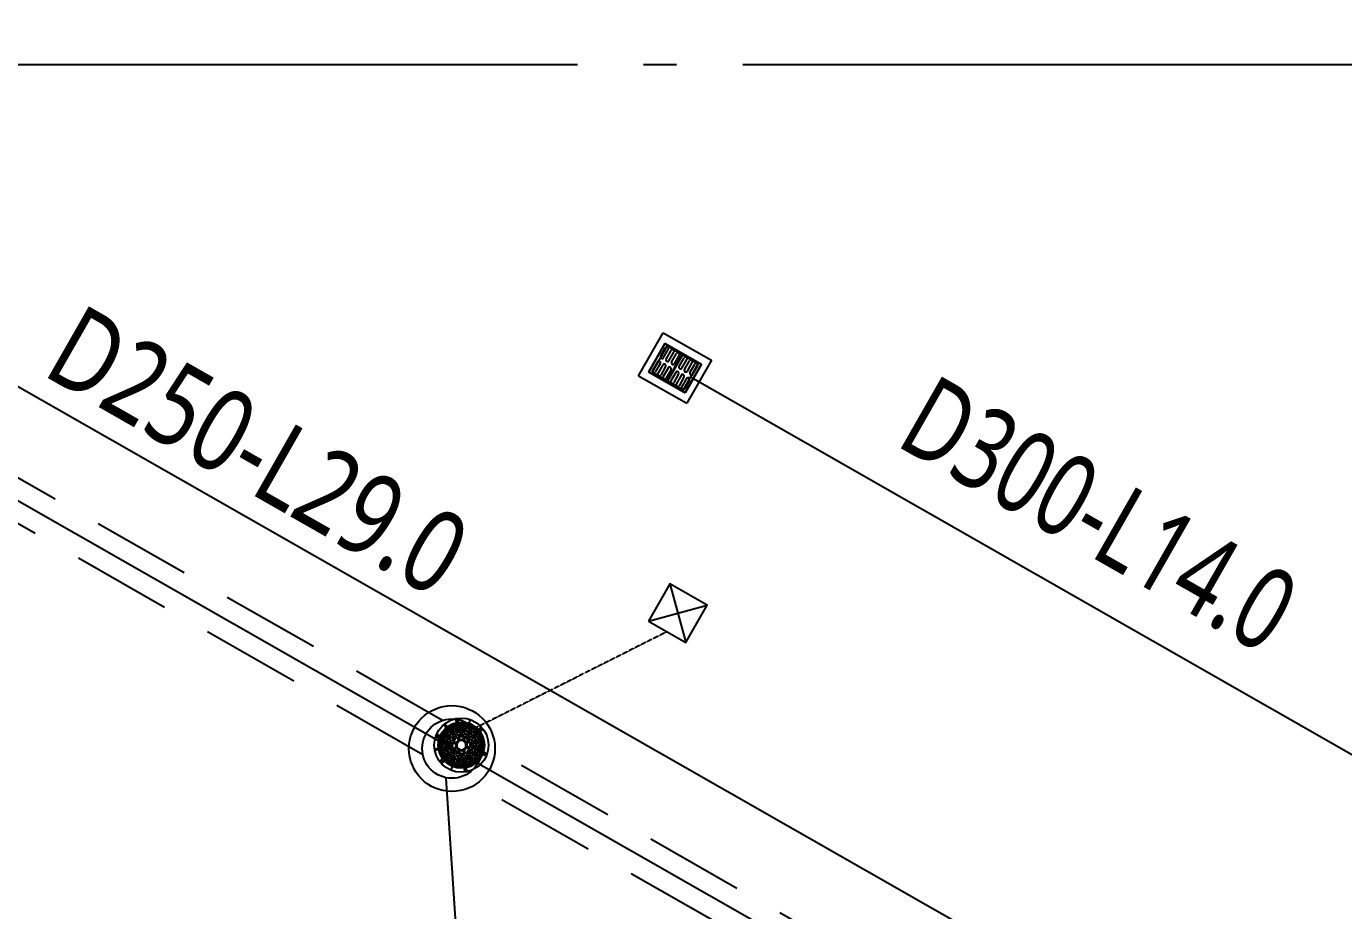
# Model space of a CAD drawing. Header units: millimetres. Extents: x 252222657 to 254795153, y 504225591 to 504550014.
# Drawn here: x 252395264 to 252415189, y 504328129 to 504341515 of the extents above; entities that cross this region are included whole.
import ezdxf
from ezdxf.lldxf.tags import DXFTag

# ---------------------------------------------------------------- set-up
doc = ezdxf.new("R2010")
doc.units = ezdxf.units.MM
for name, pattern in [('CEN', [35, 30, -2, 1, -2]), ('DASHED', [0.75, 0.5, -0.25]), ('PHANTOM', [2.5, 1.25, -0.25, 0.25, -0.25, 0.25, -0.25])]:
    doc.linetypes.add(name, pattern=pattern)
for name, color, linetype in [('1-계획-연결관', 7, 'Continuous'), ('1-계획-우수관로', 3, 'Continuous'), ('1-계획-우수맨홀', 27, 'Continuous'), ('1-계획-우수문자', 2, 'Continuous'), ('1-계획-우수받이', 2, 'Continuous'), ('1-계획-우수집수정', 27, 'PHANTOM'), ('2-계획-오수관로', 3, 'Continuous'), ('2-계획-오수문자', 2, 'Continuous'), ('4A.TEC CEN', 1, 'CEN'), ('NO체인', 1, 'Continuous')]:
    doc.layers.add(name, color=color, linetype=linetype)
doc.styles.add('GHS', font='malgun.ttf')
tags = doc.linetypes.add('CDZ001', pattern='A,0.9,[123,KHCLINE.shx,S=0.00909,R=0,X=0,Y=0],-0.3,-0.5', length=1.7).pattern_tags.tags
tags[14:15] = [DXFTag(74, 4), DXFTag(75, 0), DXFTag(340, '0'), DXFTag(46, 1.0), DXFTag(50, 0.0), DXFTag(44, 0.0), DXFTag(45, 0.0)]
tags[12:13] = [DXFTag(74, 4), DXFTag(75, 0), DXFTag(340, '0'), DXFTag(46, 1.0), DXFTag(50, 0.0), DXFTag(44, 0.0), DXFTag(45, 0.0)]

# ---------------------------------------------------------------- blocks, each defined once
blk = doc.blocks.new('A$C3A367F73')
at = {"layer": '1-계획-우수맨홀', "color": 8}
for p, q in [((0.608, 1.094), (0.548, 1.06)), ((0.58, 1.091), (0.563, 1.081)), ((0.591, 1.072), (0.574, 1.062)), ((0.607, 1.003), (0.62, 0.983)), ((0.66, 0.986), (0.645, 1.023)), ((0.674, 0.992), (0.659, 1.029)), ((0.699, 1.041), (0.704, 1.018)), ((0.714, 1.044), (0.719, 1.021)), ((0.756, 1.036), (0.756, 1.008)), ((0.757, 1.158), (0.757, 1.097)), ((0.776, 1.036), (0.776, 1.008)), ((0.819, 1.044), (0.814, 1.02)), ((0.834, 1.041), (0.829, 1.017)), ((0.859, 0.991), (0.874, 1.028)), ((0.873, 0.985), (0.888, 1.022)), ((0.926, 1.002), (0.913, 0.982)), ((0.959, 1.061), (0.942, 1.071)), ((0.97, 1.08), (0.953, 1.09)), ((0.406, 0.946), (0.459, 0.915)), ((0.416, 0.963), (0.469, 0.932)), ((0.47, 0.802), (0.493, 0.797)), ((0.473, 0.816), (0.496, 0.812)), ((0.523, 0.842), (0.486, 0.857)), ((0.529, 0.855), (0.492, 0.871)), ((0.512, 0.908), (0.531, 0.895)), ((0.52, 0.921), (0.54, 0.908)), ((0.569, 0.822), (0.537, 0.836)), ((0.575, 0.836), (0.542, 0.85)), ((0.543, 0.802), (0.562, 0.798)), ((0.547, 0.954), (0.575, 0.925)), ((0.561, 0.968), (0.589, 0.94)), ((0.571, 0.869), (0.587, 0.858)), ((0.579, 0.881), (0.595, 0.871)), ((0.6, 0.809), (0.583, 0.816)), ((0.586, 0.915), (0.611, 0.89)), ((0.606, 0.823), (0.589, 0.83)), ((0.594, 0.995), (0.608, 0.975)), ((0.6, 0.929), (0.625, 0.904)), ((0.621, 0.879), (0.646, 0.854)), ((0.634, 0.935), (0.644, 0.92)), ((0.635, 0.893), (0.66, 0.869)), ((0.646, 0.944), (0.657, 0.928)), ((0.656, 0.844), (0.699, 0.801)), ((0.679, 0.94), (0.666, 0.972)), ((0.671, 0.858), (0.713, 0.815)), ((0.693, 0.945), (0.679, 0.978)), ((0.692, 0.909), (0.685, 0.926)), ((0.706, 0.914), (0.698, 0.931)), ((0.713, 0.971), (0.717, 0.952)), ((0.728, 0.974), (0.731, 0.955)), ((0.756, 0.993), (0.756, 0.958)), ((0.756, 0.943), (0.756, 0.908)), ((0.756, 0.893), (0.756, 0.833)), ((0.776, 0.993), (0.776, 0.958)), ((0.776, 0.943), (0.776, 0.908)), ((0.776, 0.893), (0.776, 0.833)), ((0.805, 0.974), (0.801, 0.955)), ((0.819, 0.971), (0.816, 0.952)), ((0.861, 0.857), (0.818, 0.815)), ((0.827, 0.914), (0.834, 0.931)), ((0.875, 0.843), (0.832, 0.801)), ((0.84, 0.945), (0.853, 0.977)), ((0.84, 0.908), (0.848, 0.925)), ((0.853, 0.939), (0.867, 0.971)), ((0.897, 0.893), (0.872, 0.868)), ((0.886, 0.943), (0.875, 0.927)), ((0.911, 0.878), (0.886, 0.854)), ((0.898, 0.934), (0.888, 0.919)), ((0.932, 0.928), (0.907, 0.903)), ((0.946, 0.914), (0.921, 0.889)), ((0.938, 0.994), (0.925, 0.974)), ((0.926, 0.822), (0.943, 0.829)), ((0.932, 0.808), (0.949, 0.815)), ((0.953, 0.88), (0.937, 0.87)), ((0.971, 0.967), (0.943, 0.938)), ((0.961, 0.867), (0.945, 0.857)), ((0.985, 0.953), (0.957, 0.924)), ((0.957, 0.835), (0.989, 0.848)), ((0.963, 0.821), (0.995, 0.834)), ((0.988, 0.801), (0.97, 0.797)), ((1.012, 0.919), (0.992, 0.906)), ((1.02, 0.907), (1.001, 0.894)), ((1.003, 0.854), (1.04, 0.869)), ((1.009, 0.84), (1.046, 0.855)), ((1.058, 0.814), (1.035, 0.81)), ((1.061, 0.8), (1.038, 0.795)), ((0.376, 0.759), (0.376, 0.739)), ((0.387, 0.785), (0.387, 0.716)), ((0.398, 0.759), (0.398, 0.739)), ((0.466, 0.759), (0.506, 0.759)), ((0.466, 0.739), (0.506, 0.739)), ((0.47, 0.697), (0.493, 0.701)), ((0.473, 0.682), (0.496, 0.687)), ((0.522, 0.656), (0.485, 0.641)), ((0.528, 0.643), (0.491, 0.627)), ((0.511, 0.59), (0.53, 0.603)), ((0.521, 0.759), (0.556, 0.759)), ((0.521, 0.739), (0.556, 0.739)), ((0.569, 0.675), (0.536, 0.662)), ((0.54, 0.787), (0.559, 0.784)), ((0.54, 0.71), (0.558, 0.714)), ((0.574, 0.662), (0.542, 0.648)), ((0.543, 0.696), (0.561, 0.699)), ((0.57, 0.629), (0.586, 0.64)), ((0.571, 0.759), (0.606, 0.759)), ((0.571, 0.739), (0.606, 0.739)), ((0.578, 0.617), (0.594, 0.627)), ((0.6, 0.688), (0.582, 0.681)), ((0.585, 0.583), (0.61, 0.607)), ((0.605, 0.674), (0.588, 0.667)), ((0.62, 0.618), (0.645, 0.643)), ((0.621, 0.759), (0.681, 0.759)), ((0.621, 0.739), (0.681, 0.739)), ((0.634, 0.604), (0.659, 0.629)), ((0.656, 0.653), (0.699, 0.696)), ((0.67, 0.639), (0.713, 0.682)), ((0.755, 0.604), (0.755, 0.664)), ((0.775, 0.604), (0.775, 0.664)), ((0.86, 0.639), (0.818, 0.681)), ((0.875, 0.653), (0.832, 0.695)), ((0.91, 0.758), (0.85, 0.758)), ((0.91, 0.738), (0.85, 0.738)), ((0.896, 0.603), (0.871, 0.628)), ((0.91, 0.617), (0.885, 0.642)), ((0.945, 0.582), (0.921, 0.607)), ((0.96, 0.758), (0.925, 0.758)), ((0.96, 0.738), (0.925, 0.738)), ((0.925, 0.673), (0.942, 0.666)), ((0.931, 0.687), (0.948, 0.68)), ((0.952, 0.615), (0.936, 0.626)), ((0.96, 0.628), (0.945, 0.638)), ((0.956, 0.66), (0.989, 0.647)), ((0.962, 0.674), (0.994, 0.661)), ((0.988, 0.694), (0.969, 0.698)), ((0.991, 0.786), (0.973, 0.782)), ((0.991, 0.709), (0.973, 0.713)), ((1.01, 0.757), (0.975, 0.758)), ((1.01, 0.737), (0.975, 0.738)), ((1.019, 0.588), (1, 0.601)), ((1.002, 0.641), (1.039, 0.626)), ((1.008, 0.655), (1.045, 0.64)), ((1.065, 0.757), (1.025, 0.757)), ((1.065, 0.737), (1.025, 0.737)), ((1.058, 0.68), (1.035, 0.685)), ((1.061, 0.695), (1.038, 0.7)), ((1.133, 0.737), (1.133, 0.757)), ((1.155, 0.737), (1.155, 0.757)), ((0.405, 0.553), (0.458, 0.583)), ((0.415, 0.536), (0.468, 0.566)), ((0.519, 0.577), (0.539, 0.59)), ((0.545, 0.439), (0.604, 0.404)), ((0.546, 0.544), (0.574, 0.572)), ((0.56, 0.53), (0.588, 0.558)), ((0.561, 0.416), (0.578, 0.406)), ((0.572, 0.436), (0.589, 0.425)), ((0.593, 0.503), (0.606, 0.522)), ((0.599, 0.569), (0.624, 0.593)), ((0.605, 0.494), (0.619, 0.514)), ((0.633, 0.562), (0.643, 0.578)), ((0.658, 0.511), (0.643, 0.474)), ((0.645, 0.554), (0.656, 0.569)), ((0.672, 0.506), (0.657, 0.469)), ((0.678, 0.557), (0.664, 0.525)), ((0.692, 0.552), (0.678, 0.519)), ((0.691, 0.588), (0.684, 0.571)), ((0.704, 0.583), (0.697, 0.566)), ((0.698, 0.456), (0.702, 0.479)), ((0.712, 0.526), (0.715, 0.544)), ((0.712, 0.453), (0.717, 0.476)), ((0.726, 0.523), (0.73, 0.541)), ((0.754, 0.338), (0.754, 0.399)), ((0.755, 0.554), (0.755, 0.589)), ((0.755, 0.503), (0.755, 0.539)), ((0.755, 0.461), (0.755, 0.488)), ((0.775, 0.553), (0.775, 0.589)), ((0.775, 0.503), (0.775, 0.538)), ((0.775, 0.461), (0.775, 0.488)), ((0.803, 0.523), (0.8, 0.541)), ((0.817, 0.453), (0.812, 0.476)), ((0.818, 0.526), (0.814, 0.544)), ((0.826, 0.582), (0.833, 0.565)), ((0.832, 0.456), (0.827, 0.479)), ((0.838, 0.551), (0.852, 0.519)), ((0.839, 0.588), (0.846, 0.571)), ((0.852, 0.557), (0.865, 0.525)), ((0.857, 0.505), (0.873, 0.468)), ((0.871, 0.511), (0.886, 0.474)), ((0.885, 0.553), (0.874, 0.569)), ((0.897, 0.561), (0.887, 0.577)), ((0.931, 0.568), (0.906, 0.592)), ((0.924, 0.493), (0.911, 0.513)), ((0.937, 0.502), (0.924, 0.521)), ((0.94, 0.424), (0.957, 0.434)), ((0.97, 0.529), (0.942, 0.557)), ((0.951, 0.405), (0.968, 0.415)), ((0.984, 0.543), (0.956, 0.571)), ((1.011, 0.576), (0.991, 0.589))]:
    blk.add_line(p, q, dxfattribs=at)
at = {"layer": '1-계획-우수맨홀', "color": 8, "const_width": 0.005}
for points in [[(0.737, 1.07, 0.911436), (0.735, 0.426, 0.911436)], [(0.796, 1.07, -0.911436), (0.794, 0.426, -0.911436)]]:
    blk.add_lwpolyline(points, format="xyb", dxfattribs=at)
at = {"layer": '1-계획-우수맨홀'}
for centre, radius in [((0.65, 0.65), 0.65), ((0.65, 0.65), 0.45), ((0.766, 0.748), 0.3)]:
    blk.add_circle(centre, radius, dxfattribs=at)
at = {"layer": '1-계획-우수맨홀', "color": 8}
for centre, radius in [((0.766, 0.748), 0.41), ((0.766, 0.748), 0.349), ((0.766, 0.748), 0.327), ((0.716, 0.996), 0.01), ((0.817, 0.995), 0.01), ((0.518, 0.799), 0.01), ((0.555, 0.888), 0.01), ((0.625, 0.807), 0.01), ((0.627, 0.959), 0.01), ((0.708, 0.889), 0.01), ((0.824, 0.889), 0.01), ((0.905, 0.958), 0.01), ((0.907, 0.806), 0.01), ((0.977, 0.887), 0.01), ((1.013, 0.798), 0.01), ((0.518, 0.699), 0.01), ((0.554, 0.61), 0.01), ((0.624, 0.69), 0.01), ((0.707, 0.608), 0.01), ((0.823, 0.607), 0.01), ((0.906, 0.689), 0.01), ((0.976, 0.608), 0.01), ((1.013, 0.697), 0.01), ((0.626, 0.538), 0.01), ((0.714, 0.501), 0.01), ((0.815, 0.501), 0.01), ((0.904, 0.537), 0.01)]:
    blk.add_circle(centre, radius, dxfattribs=at)
for centre, radius, start, end in [((0.766, 0.748), 0.32, 95.1287, 264.5174), ((0.569, 1.072), 0.011, 119.823, 299.823), ((0.586, 1.082), 0.011, 299.823, 119.823), ((0.766, 0.748), 0.3, 113.7556, 121.9016), ((0.766, 0.748), 0.3, 102.7445, 110.8905), ((0.766, 0.748), 0.26, 106.6917, 110.67), ((0.716, 0.996), 0.025, 118.5303, 176.5862), ((0.766, 0.748), 0.3, 95.4089, 99.8794), ((0.716, 0.996), 0.025, 26.1275, 83.6151), ((0.767, 1.075), 0.0308, 195.6192, 344.0268), ((0.767, 1.075), 0.0408, 224.0509, 255.6181), ((0.766, 0.748), 0.26, 92.0273, 96.022), ((0.767, 1.075), 0.0408, 284.028, 315.5952), ((0.766, 0.748), 0.26, 83.6241, 87.6188), ((0.766, 0.748), 0.32, 275.1287, 84.5174), ((0.817, 0.995), 0.025, 96.031, 153.5185), ((0.766, 0.748), 0.3, 79.7667, 84.2372), ((0.817, 0.995), 0.025, 3.0599, 61.1158), ((0.766, 0.748), 0.3, 68.7556, 76.9016), ((0.766, 0.748), 0.26, 68.976, 72.9543), ((0.766, 0.748), 0.3, 57.7445, 65.8905), ((0.947, 1.081), 0.011, 59.823, 239.823), ((0.964, 1.07), 0.011, 239.823, 59.823), ((0.766, 0.748), 0.3, 169.7667, 177.9128), ((0.766, 0.748), 0.3, 158.7556, 166.9016), ((0.766, 0.748), 0.3, 147.7445, 155.8905), ((0.518, 0.799), 0.025, 93.0599, 151.1158), ((0.766, 0.748), 0.26, 158.976, 162.9543), ((0.766, 0.748), 0.3, 136.7332, 144.8794), ((0.766, 0.748), 0.26, 151.6917, 155.67), ((0.555, 0.888), 0.025, 163.5303, 221.5862), ((0.766, 0.748), 0.245, 159.0773, 162.7933), ((0.518, 0.799), 0.025, 6.031, 58.1044), ((0.555, 0.888), 0.025, 71.1275, 128.6151), ((0.766, 0.748), 0.245, 151.8527, 155.5688), ((0.555, 0.888), 0.025, 256.5417, 308.6151), ((0.766, 0.748), 0.3, 124.7667, 132.9128), ((0.766, 0.748), 0.21, 159.3697, 166.1847), ((0.766, 0.748), 0.26, 137.0273, 141.022), ((0.766, 0.748), 0.195, 159.5273, 176.8835), ((0.766, 0.748), 0.21, 148.4613, 155.2763), ((0.766, 0.748), 0.245, 137.1623, 140.861), ((0.555, 0.888), 0.025, 343.5303, 36.1721), ((0.766, 0.748), 0.26, 128.6241, 132.6188), ((0.766, 0.748), 0.195, 137.7626, 155.1188), ((0.766, 0.748), 0.21, 137.5524, 144.3678), ((0.766, 0.748), 0.245, 128.7851, 132.4838), ((0.625, 0.807), 0.025, 174.7806, 234.2961), ((0.627, 0.959), 0.025, 141.031, 198.5185), ((0.625, 0.807), 0.025, 80.35, 139.8654), ((0.627, 0.959), 0.025, 233.474, 286.1158), ((0.627, 0.959), 0.025, 48.0599, 106.1158), ((0.766, 0.748), 0.21, 125.2782, 132.0936), ((0.625, 0.807), 0.025, 269.322, 45.324), ((0.766, 0.748), 0.16, 138.4064, 148.5669), ((0.766, 0.748), 0.195, 114.5273, 131.8835), ((0.766, 0.748), 0.145, 138.7776, 148.1242), ((0.766, 0.748), 0.26, 113.976, 117.9543), ((0.627, 0.959), 0.025, 321.031, 13.1044), ((0.766, 0.748), 0.245, 114.0773, 117.7933), ((0.766, 0.748), 0.21, 114.3697, 121.1847), ((0.766, 0.748), 0.16, 121.0791, 131.2397), ((0.766, 0.748), 0.145, 121.5218, 130.8685), ((0.766, 0.748), 0.245, 106.8527, 110.5688), ((0.766, 0.748), 0.085, 141.5794, 173.0667), ((0.708, 0.889), 0.025, 129.7806, 189.2961), ((0.708, 0.889), 0.025, 224.322, 0.324), ((0.766, 0.748), 0.21, 103.4613, 110.2763), ((0.716, 0.996), 0.025, 211.5417, 263.6151), ((0.766, 0.748), 0.07, 89.823, 269.823), ((0.766, 0.748), 0.195, 92.7626, 110.1188), ((0.708, 0.889), 0.025, 35.35, 94.8654), ((0.766, 0.748), 0.085, 96.5794, 128.0667), ((0.716, 0.996), 0.025, 298.5303, 351.1721), ((0.766, 0.748), 0.16, 93.4064, 103.5669), ((0.766, 0.748), 0.21, 92.5524, 99.3678), ((0.766, 0.748), 0.145, 93.7776, 103.1242), ((0.766, 0.748), 0.245, 92.1623, 95.861), ((0.766, 0.748), 0.07, 269.823, 89.823), ((0.766, 0.748), 0.245, 83.7851, 87.4838), ((0.766, 0.748), 0.21, 80.2782, 87.0936), ((0.766, 0.748), 0.195, 69.5273, 86.8835), ((0.766, 0.748), 0.16, 76.0791, 86.2397), ((0.766, 0.748), 0.145, 76.5218, 85.8685), ((0.766, 0.748), 0.085, 51.5794, 83.0667), ((0.817, 0.995), 0.025, 188.474, 241.1158), ((0.824, 0.889), 0.025, 179.322, 315.324), ((0.824, 0.889), 0.025, 84.7806, 144.2961), ((0.766, 0.748), 0.21, 69.3697, 76.1847), ((0.817, 0.995), 0.025, 276.031, 328.1044), ((0.766, 0.748), 0.085, 6.5794, 38.0667), ((0.766, 0.748), 0.245, 69.0773, 72.7933), ((0.824, 0.889), 0.025, 350.35, 49.8654), ((0.766, 0.748), 0.145, 48.7776, 58.1242), ((0.766, 0.748), 0.195, 47.7626, 65.1188), ((0.766, 0.748), 0.16, 48.4064, 58.5669), ((0.766, 0.748), 0.21, 58.4613, 65.2763), ((0.766, 0.748), 0.245, 61.8527, 65.5688), ((0.766, 0.748), 0.26, 61.6917, 65.67), ((0.766, 0.748), 0.145, 31.5218, 40.8685), ((0.905, 0.958), 0.025, 166.5417, 218.6151), ((0.907, 0.806), 0.025, 134.322, 270.324), ((0.766, 0.748), 0.16, 31.0791, 41.2397), ((0.766, 0.748), 0.21, 47.5524, 54.3678), ((0.905, 0.958), 0.025, 73.5303, 131.5862), ((0.905, 0.958), 0.025, 253.5303, 306.1721), ((0.907, 0.806), 0.025, 39.7806, 99.2961), ((0.766, 0.748), 0.195, 24.5273, 41.8835), ((0.766, 0.748), 0.245, 47.1623, 50.861), ((0.766, 0.748), 0.21, 35.2782, 42.0936), ((0.907, 0.806), 0.025, 305.35, 4.8654), ((0.905, 0.958), 0.025, 341.1275, 38.6151), ((0.766, 0.748), 0.26, 47.0273, 51.022), ((0.766, 0.748), 0.3, 46.7332, 54.8794), ((0.766, 0.748), 0.21, 24.3697, 31.1847), ((0.766, 0.748), 0.245, 38.7851, 42.4838), ((0.766, 0.748), 0.195, 2.7626, 20.1188), ((0.977, 0.887), 0.025, 143.474, 196.1158), ((0.766, 0.748), 0.26, 38.6241, 42.6188), ((0.977, 0.887), 0.025, 231.031, 283.1044), ((0.766, 0.748), 0.21, 13.4613, 20.2763), ((0.977, 0.887), 0.025, 51.031, 108.5185), ((0.766, 0.748), 0.245, 24.0773, 27.7933), ((0.766, 0.748), 0.3, 34.7667, 42.9128), ((1.013, 0.798), 0.025, 121.5417, 173.6151), ((0.977, 0.887), 0.025, 318.0599, 16.1158), ((0.766, 0.748), 0.26, 23.976, 27.9543), ((0.766, 0.748), 0.245, 16.8527, 20.5688), ((0.766, 0.748), 0.26, 16.6917, 20.67), ((1.013, 0.798), 0.025, 28.5303, 86.5862), ((0.766, 0.748), 0.3, 23.7556, 31.9016), ((0.766, 0.748), 0.3, 12.7445, 20.8905), ((0.766, 0.748), 0.3, 1.7332, 9.8794), ((0.387, 0.759), 0.011, 359.823, 179.823), ((0.387, 0.739), 0.011, 179.823, 359.823), ((0.766, 0.748), 0.3, 181.7332, 189.8794), ((0.766, 0.748), 0.3, 192.7445, 200.8905), ((0.766, 0.748), 0.3, 203.7556, 211.9016), ((0.518, 0.799), 0.025, 186.031, 243.5185), ((0.518, 0.699), 0.025, 116.1275, 173.6151), ((0.518, 0.699), 0.025, 208.5303, 266.5862), ((0.766, 0.748), 0.26, 173.6241, 177.6188), ((0.766, 0.748), 0.26, 182.0273, 186.022), ((0.766, 0.748), 0.26, 196.6917, 200.67), ((0.766, 0.748), 0.245, 173.7851, 177.4838), ((0.766, 0.748), 0.245, 182.1623, 185.861), ((0.518, 0.799), 0.025, 278.474, 331.1158), ((0.518, 0.699), 0.025, 28.5303, 81.1721), ((0.766, 0.748), 0.26, 203.976, 207.9543), ((0.554, 0.61), 0.025, 138.0599, 196.1158), ((0.518, 0.699), 0.025, 301.5417, 353.6151), ((0.766, 0.748), 0.245, 196.8527, 200.5688), ((0.766, 0.748), 0.245, 204.0773, 207.7933), ((0.554, 0.61), 0.025, 51.031, 103.1044), ((0.766, 0.748), 0.21, 170.2782, 177.0936), ((0.766, 0.748), 0.21, 182.5524, 189.3678), ((0.766, 0.748), 0.21, 193.4613, 200.2763), ((0.766, 0.748), 0.195, 182.7626, 200.1188), ((0.766, 0.748), 0.21, 204.3697, 211.1847), ((0.554, 0.61), 0.025, 323.474, 16.1158), ((0.766, 0.748), 0.195, 204.5273, 221.8835), ((0.766, 0.748), 0.21, 215.2782, 222.0936), ((0.624, 0.69), 0.025, 125.35, 184.8654), ((0.624, 0.69), 0.025, 219.7806, 279.2961), ((0.766, 0.748), 0.16, 166.0791, 176.2397), ((0.766, 0.748), 0.16, 183.4064, 193.5669), ((0.766, 0.748), 0.145, 166.5218, 175.8685), ((0.766, 0.748), 0.145, 183.7776, 193.1242), ((0.624, 0.69), 0.025, 314.322, 90.324), ((0.766, 0.748), 0.16, 211.0791, 221.2397), ((0.766, 0.748), 0.195, 227.7626, 245.1188), ((0.766, 0.748), 0.145, 211.5218, 220.8685), ((0.766, 0.748), 0.16, 228.4064, 238.5669), ((0.766, 0.748), 0.145, 228.7776, 238.1242), ((0.766, 0.748), 0.085, 186.5794, 218.0667), ((0.707, 0.608), 0.025, 170.35, 229.8654), ((0.707, 0.608), 0.025, 359.322, 135.324), ((0.766, 0.748), 0.085, 231.5794, 263.0667), ((0.766, 0.748), 0.145, 256.5218, 265.8685), ((0.766, 0.748), 0.085, 276.5794, 308.0667), ((0.766, 0.748), 0.145, 273.7776, 283.1242), ((0.823, 0.607), 0.025, 44.322, 180.324), ((0.766, 0.748), 0.085, 321.5794, 353.0667), ((0.823, 0.607), 0.025, 309.7806, 9.2961), ((0.766, 0.748), 0.145, 301.5218, 310.8685), ((0.766, 0.748), 0.195, 294.5273, 311.8835), ((0.766, 0.748), 0.16, 301.0791, 311.2397), ((0.766, 0.748), 0.145, 318.7776, 328.1242), ((0.906, 0.689), 0.025, 89.322, 225.324), ((0.766, 0.748), 0.16, 318.4064, 328.5669), ((0.906, 0.689), 0.025, 260.35, 319.8654), ((0.766, 0.748), 0.145, 3.7776, 13.1242), ((0.766, 0.748), 0.145, 346.5218, 355.8685), ((0.766, 0.748), 0.195, 317.7626, 335.1188), ((0.766, 0.748), 0.16, 3.4064, 13.5669), ((0.766, 0.748), 0.16, 346.0791, 356.2397), ((0.906, 0.689), 0.025, 354.7806, 54.2961), ((0.766, 0.748), 0.21, 317.5524, 324.3678), ((0.766, 0.748), 0.21, 328.4613, 335.2763), ((0.766, 0.748), 0.195, 339.5273, 356.8835), ((0.976, 0.608), 0.025, 163.5303, 216.1721), ((0.976, 0.608), 0.025, 76.5417, 128.6151), ((0.766, 0.748), 0.21, 339.3697, 346.1847), ((0.766, 0.748), 0.21, 2.5524, 9.3678), ((0.766, 0.748), 0.21, 350.2782, 357.0936), ((0.766, 0.748), 0.245, 331.8527, 335.5688), ((1.013, 0.697), 0.025, 186.031, 238.1044), ((1.013, 0.798), 0.025, 208.5303, 261.1721), ((1.013, 0.697), 0.025, 98.474, 151.1158), ((0.766, 0.748), 0.245, 339.0773, 342.7933), ((0.766, 0.748), 0.26, 331.6917, 335.67), ((0.976, 0.608), 0.025, 343.5303, 41.5862), ((0.766, 0.748), 0.26, 338.976, 342.9543), ((0.766, 0.748), 0.245, 2.1623, 5.861), ((0.766, 0.748), 0.245, 353.7851, 357.4838), ((1.013, 0.697), 0.025, 273.0599, 331.1158), ((0.766, 0.748), 0.3, 327.7445, 335.8905), ((1.013, 0.798), 0.025, 296.1275, 353.6151), ((0.766, 0.748), 0.26, 2.0273, 6.022), ((0.766, 0.748), 0.26, 353.6241, 357.6188), ((1.013, 0.697), 0.025, 6.031, 63.5185), ((0.766, 0.748), 0.3, 338.7556, 346.9016), ((0.766, 0.748), 0.3, 349.7667, 357.9128), ((1.144, 0.757), 0.011, 359.823, 179.823), ((1.144, 0.737), 0.011, 179.823, 359.823), ((0.766, 0.748), 0.3, 214.7667, 222.9128), ((0.554, 0.61), 0.025, 231.031, 288.5185), ((0.567, 0.426), 0.011, 59.823, 239.823), ((0.766, 0.748), 0.3, 226.7332, 234.8794), ((0.766, 0.748), 0.26, 218.6241, 222.6188), ((0.766, 0.748), 0.245, 218.7851, 222.4838), ((0.584, 0.416), 0.011, 239.823, 59.823), ((0.766, 0.748), 0.26, 227.0273, 231.022), ((0.766, 0.748), 0.245, 227.1623, 230.861), ((0.626, 0.538), 0.025, 161.1275, 218.6151), ((0.766, 0.748), 0.3, 237.7445, 245.8905), ((0.626, 0.538), 0.025, 73.5303, 126.1721), ((0.626, 0.538), 0.025, 253.5303, 311.5862), ((0.766, 0.748), 0.21, 227.5524, 234.3678), ((0.766, 0.748), 0.26, 241.6917, 245.67), ((0.626, 0.538), 0.025, 346.5417, 38.6151), ((0.766, 0.748), 0.245, 241.8527, 245.5688), ((0.766, 0.748), 0.21, 238.4613, 245.2763), ((0.766, 0.748), 0.3, 248.7556, 256.9016), ((0.766, 0.748), 0.26, 248.976, 252.9543), ((0.766, 0.748), 0.245, 249.0773, 252.7933), ((0.714, 0.501), 0.025, 183.0599, 241.1158), ((0.766, 0.748), 0.21, 249.3697, 256.1847), ((0.714, 0.501), 0.025, 96.031, 148.1044), ((0.766, 0.748), 0.195, 249.5273, 266.8835), ((0.707, 0.608), 0.025, 264.7806, 324.2961), ((0.766, 0.748), 0.3, 259.7667, 264.2372), ((0.714, 0.501), 0.025, 276.031, 333.5185), ((0.714, 0.501), 0.025, 8.474, 61.1158), ((0.766, 0.748), 0.16, 256.0791, 266.2397), ((0.766, 0.748), 0.21, 260.2782, 267.0936), ((0.765, 0.421), 0.0408, 104.028, 135.5952), ((0.765, 0.421), 0.0308, 15.6192, 164.0268), ((0.766, 0.748), 0.26, 263.6241, 267.6188), ((0.766, 0.748), 0.245, 263.7851, 267.4838), ((0.766, 0.748), 0.16, 273.4064, 283.5669), ((0.766, 0.748), 0.195, 272.7626, 290.1188), ((0.766, 0.748), 0.21, 272.5524, 279.3678), ((0.766, 0.748), 0.245, 272.1623, 275.861), ((0.766, 0.748), 0.26, 272.0273, 276.022), ((0.765, 0.421), 0.0408, 44.0509, 75.6181), ((0.815, 0.501), 0.025, 118.5303, 171.1721), ((0.815, 0.501), 0.025, 206.1275, 263.6151), ((0.766, 0.748), 0.3, 275.4089, 279.8794), ((0.823, 0.607), 0.025, 215.35, 274.8654), ((0.766, 0.748), 0.21, 283.4613, 290.2763), ((0.815, 0.501), 0.025, 31.5417, 83.6151), ((0.815, 0.501), 0.025, 298.5303, 356.5862), ((0.766, 0.748), 0.3, 282.7445, 290.8905), ((0.766, 0.748), 0.245, 286.8527, 290.5688), ((0.766, 0.748), 0.26, 286.6917, 290.67), ((0.766, 0.748), 0.21, 294.3697, 301.1847), ((0.766, 0.748), 0.245, 294.0773, 297.7933), ((0.766, 0.748), 0.26, 293.976, 297.9543), ((0.904, 0.537), 0.025, 141.031, 193.1044), ((0.766, 0.748), 0.3, 293.7556, 301.9016), ((0.766, 0.748), 0.21, 305.2782, 312.0936), ((0.904, 0.537), 0.025, 228.0599, 286.1158), ((0.904, 0.537), 0.025, 53.474, 106.1158), ((0.766, 0.748), 0.245, 308.7851, 312.4838), ((0.904, 0.537), 0.025, 321.031, 18.5185), ((0.766, 0.748), 0.26, 308.6241, 312.6188), ((0.945, 0.415), 0.011, 119.823, 299.823), ((0.766, 0.748), 0.3, 304.7667, 312.9128), ((0.766, 0.748), 0.245, 317.1623, 320.861), ((0.766, 0.748), 0.26, 317.0273, 321.022), ((0.962, 0.425), 0.011, 299.823, 119.823), ((0.976, 0.608), 0.025, 251.1275, 308.6151), ((0.766, 0.748), 0.3, 316.7332, 324.8794)]:
    blk.add_arc(centre, radius, start, end, dxfattribs=at)
blk = doc.blocks.new('A$C198048F0')
at = {"layer": '1-계획-우수받이'}
blk.add_lwpolyline([(0, 0), (0.5, 0), (0.5, 0.5), (0, 0.5)], close=True, dxfattribs=at)
at = {"layer": '1-계획-우수받이', "color": 1}
for points in [[(0, 0), (0.5, 0.5)], [(0, 0.5), (0.5, 0)]]:
    blk.add_lwpolyline(points, dxfattribs=at)
blk = doc.blocks.new('A$C5BB515A3')
at = {"layer": '1-계획-우수집수정', "linetype": 'Continuous'}
for p, q in [((0.84, 0.75), (0, 0.75)), ((0, 0), (0, 0.75)), ((0.15, 0.15), (0.15, 0.6)), ((0.15, 0.6), (0.69, 0.6)), ((0.69, 0.15), (0.69, 0.6)), ((0.84, 0.75), (0.84, 0)), ((0.84, 0), (0, 0)), ((0.15, 0.15), (0.69, 0.15))]:
    blk.add_line(p, q, dxfattribs=at)
at = {"layer": '1-계획-우수집수정', "color": 8, "linetype": 'Continuous'}
for p, q in [((0.1, 0.125), (0.1, 0.625)), ((0.74, 0.625), (0.1, 0.625)), ((0.105, 0.13), (0.105, 0.62)), ((0.415, 0.62), (0.105, 0.62)), ((0.415, 0.62), (0.415, 0.375)), ((0.42, 0.625), (0.42, 0.375)), ((0.425, 0.62), (0.425, 0.375)), ((0.735, 0.62), (0.425, 0.62)), ((0.735, 0.13), (0.735, 0.62)), ((0.74, 0.125), (0.74, 0.625)), ((0.138, 0.426), (0.138, 0.576)), ((0.188, 0.426), (0.188, 0.576)), ((0.233, 0.426), (0.233, 0.576)), ((0.283, 0.426), (0.283, 0.576)), ((0.327, 0.426), (0.327, 0.576)), ((0.377, 0.426), (0.377, 0.576)), ((0.458, 0.426), (0.458, 0.576)), ((0.508, 0.426), (0.508, 0.576)), ((0.553, 0.426), (0.553, 0.576)), ((0.603, 0.426), (0.603, 0.576)), ((0.647, 0.426), (0.647, 0.576)), ((0.697, 0.426), (0.697, 0.576)), ((0.138, 0.323), (0.138, 0.173)), ((0.188, 0.323), (0.188, 0.173)), ((0.233, 0.323), (0.233, 0.173)), ((0.283, 0.323), (0.283, 0.173)), ((0.327, 0.323), (0.327, 0.173)), ((0.377, 0.323), (0.377, 0.173)), ((0.415, 0.375), (0.415, 0.13)), ((0.42, 0.375), (0.42, 0.125)), ((0.425, 0.375), (0.425, 0.13)), ((0.458, 0.323), (0.458, 0.173)), ((0.508, 0.323), (0.508, 0.173)), ((0.553, 0.323), (0.553, 0.173)), ((0.603, 0.323), (0.603, 0.173)), ((0.647, 0.323), (0.647, 0.173)), ((0.697, 0.323), (0.697, 0.173)), ((0.74, 0.125), (0.1, 0.125)), ((0.415, 0.13), (0.105, 0.13)), ((0.735, 0.13), (0.425, 0.13))]:
    blk.add_line(p, q, dxfattribs=at)
for centre, start, end in [((0.163, 0.576), 0, 180), ((0.258, 0.576), 0, 180), ((0.352, 0.576), 0, 180), ((0.483, 0.576), 0, 180), ((0.578, 0.576), 0, 180), ((0.672, 0.576), 0, 180), ((0.163, 0.426), 180, 0), ((0.258, 0.426), 180, 0), ((0.352, 0.426), 180, 0), ((0.483, 0.426), 180, 0), ((0.578, 0.426), 180, 0), ((0.672, 0.426), 180, 0), ((0.163, 0.323), 0, 180), ((0.258, 0.323), 0, 180), ((0.352, 0.323), 0, 180), ((0.483, 0.323), 0, 180), ((0.578, 0.323), 0, 180), ((0.672, 0.323), 0, 180), ((0.163, 0.173), 180, 0), ((0.258, 0.173), 180, 0), ((0.352, 0.173), 180, 0), ((0.483, 0.173), 180, 0), ((0.578, 0.173), 180, 0), ((0.672, 0.173), 180, 0)]:
    blk.add_arc(centre, 0.025, start, end, dxfattribs=at)

msp = doc.modelspace()

# ---------------------------------------------------------------- linework, layer by layer
at = {"layer": '1-계획-연결관', "linetype": 'DASHED', "ltscale": 0.5, "elevation": 3333.33}
for points in [[(252404955.22, 504332352.13), (252402037.31, 504330882.61)], [(252401830.6, 504326881.59), (252401613.99, 504330141.46)]]:
    msp.add_lwpolyline(points, dxfattribs=at)
at = {"layer": '1-계획-우수관로', "color": 2, "linetype": 'DASHED', "ltscale": 3000, "elevation": 3333.33}
for points in [[(252401559.24, 504331009.68), (252389690.1, 504337789.01, -0.10135795), (252385560.27, 504341418.3, -0.10135795)], [(252401261.66, 504330488.68), (252389392.51, 504337268, -0.10148767), (252385077.39, 504341062.1, -0.10148767)]]:
    msp.add_lwpolyline(points, format="xyb", dxfattribs=at)
at = {"layer": '1-계획-우수관로', "color": 2, "linetype": 'CDZ001', "ltscale": 3000, "elevation": 3333.33}
msp.add_lwpolyline([(252405309.06, 504336209.5), (252417557.36, 504329213.61)], dxfattribs=at)
at = {"layer": '1-계획-우수관로', "color": 2, "linetype": 'DASHED', "ltscale": 3000, "elevation": 3333.33}
for points in [[(252425550.27, 504317306.69), (252402141.74, 504330676.98)], [(252425252.69, 504316785.68), (252401844.16, 504330155.97)]]:
    msp.add_lwpolyline(points, dxfattribs=at)
at = {"layer": '2-계획-오수관로', "linetype": 'CDZ001', "ltscale": 3, "elevation": 3333.33, "flags": 128}
msp.add_lwpolyline([(252411067.9, 504326960.56), (252390285.26, 504338831.01, -0.099807), (252386563.68, 504342081.34, -0.099807)], format="xyb", dxfattribs=at)
at = {"layer": '4A.TEC CEN', "color": 250, "ltscale": 500}
msp.add_line((252266099.96, 504340937.44, -1666.22), (252636666.54, 504340937.44, -7032.17), dxfattribs=at)
at = {"layer": 'NO체인', "color": 250, "linetype": 'Continuous', "elevation": 3333.33}
msp.add_lwpolyline([(252574098.11, 504296095.75), (252534884.04, 504297702.35, 0.0295859), (252534174.72, 504297689.43), (252512356.84, 504295998.18), (252472528.93, 504292910.91, -0.15019257), (252464503.37, 504294712.29), (252389541.31, 504337528.5, -0.1700758), (252383473.17, 504344518.53), (252369901.5, 504378697.03), (252365842.52, 504383290.88), (252358697.04, 504387204.12), (252356281.34, 504388528.41), (252354678.81, 504389406.93), (252339738.68, 504397599.77), (252289245.09, 504488392.36)], format="xyb", dxfattribs=at)
msp.add_lwpolyline([(252574098.11, 504296095.75), (252534884.04, 504297702.35, 0.0295859), (252534174.72, 504297689.43), (252512356.84, 504295998.18), (252472528.93, 504292910.91, -0.15019257), (252464503.37, 504294712.29), (252389541.31, 504337528.5, -0.1700758), (252383473.17, 504344518.53), (252369901.5, 504378697.03), (252365842.52, 504383290.88), (252358697.04, 504387204.12), (252356281.34, 504388528.41), (252354678.81, 504389406.93), (252339738.68, 504397599.77), (252289245.09, 504488392.36)], format="xyb", dxfattribs=at)
msp.add_lwpolyline([(252574098.11, 504296095.75), (252534884.04, 504297702.35, 0.0295859), (252534174.72, 504297689.43), (252512356.84, 504295998.18), (252472528.93, 504292910.91, -0.15019257), (252464503.37, 504294712.29), (252389541.31, 504337528.5, -0.1700758), (252383473.17, 504344518.53), (252369901.5, 504378697.03), (252365842.52, 504383290.88), (252358697.04, 504387204.12), (252356281.34, 504388528.41), (252354678.81, 504389406.93), (252339738.68, 504397599.77), (252289245.09, 504488392.36)], format="xyb", dxfattribs=at)

# ---------------------------------------------------------------- block references
at = {"layer": '1-계획-우수맨홀', "xscale": 1000, "yscale": 1000, "zscale": 1000, "rotation": 339.5093813997073}
msp.add_blockref('A$C3A367F73', (252400865.29, 504330201.49, 3333.33), dxfattribs=at)
at = {"layer": '1-계획-우수받이', "color": 206, "xscale": 1300, "yscale": 1300, "zscale": 1300, "rotation": 330.2662114258562}
msp.add_blockref('A$C198048F0', (252404673.01, 504332513.32, 3333.33), dxfattribs=at)
at = {"layer": '1-계획-우수집수정', "xscale": 1000, "yscale": 1000, "zscale": 1000, "rotation": 150.2662114145944}
msp.add_blockref('A$C5BB515A3', (252405625.3, 504336460.73, 3333.33), dxfattribs=at)

# ---------------------------------------------------------------- texts
at = {"layer": '1-계획-우수문자', "color": 2, "style": 'GHS', "width": 0.75}
msp.add_text('D300-L14.0', height=1250, rotation=330.266211, dxfattribs=at).set_placement((252408388.98, 504335186.4, 3333.33))
at = {"layer": '2-계획-오수문자', "color": 0, "style": 'GHS', "width": 0.8}
msp.add_text('D250-L29.0', height=1250, rotation=330.266211, dxfattribs=at).set_placement((252395479.64, 504336254.07, 3333.33))

doc.saveas('drawing.dxf')
